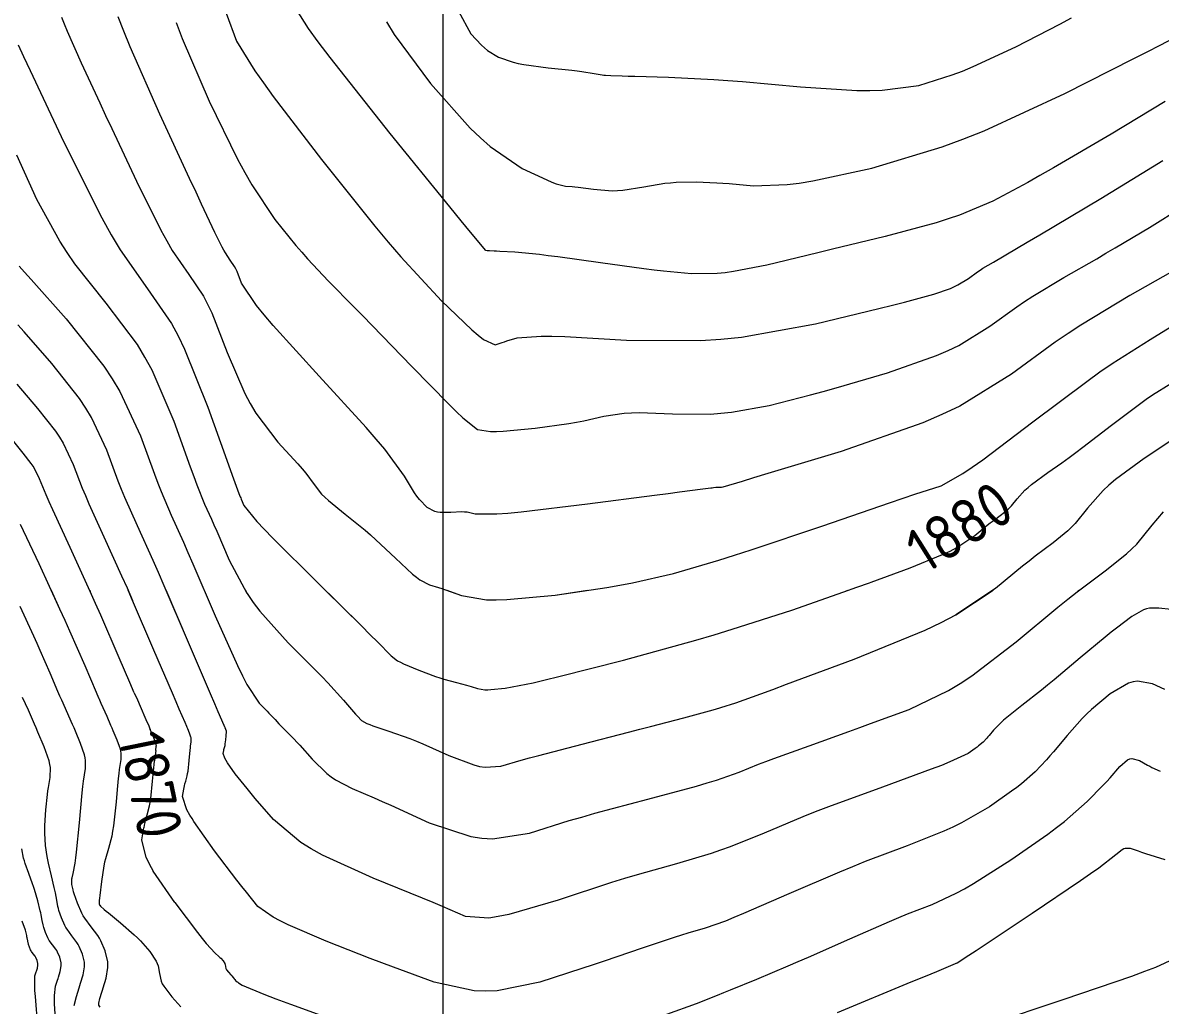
# Model space of a CAD drawing. Header units: millimetres. Extents: x 837475 to 838477, y 1189012 to 1191015.
# Drawn here: x 838041 to 838137.1, y 1189236.5 to 1189319.5 of the extents above; entities that cross this region are included whole.
import ezdxf

# ---------------------------------------------------------------- set-up
doc = ezdxf.new("R2010")
doc.units = ezdxf.units.MM
doc.header["$LTSCALE"] = 0.3
doc.layers.add('COORD', color=253, linetype='Continuous', lineweight=20)
doc.layers.add('COTAS 10', color=7, linetype='Continuous', lineweight=9, true_color=0x6e3e2d)
doc.layers.add('COTAS INT', color=7, linetype='Continuous', lineweight=5, true_color=0x9fa19f)
doc.styles.get("Standard").update_dxf_attribs({"font": 'isocp2.shx', "bigfont": '@extfont2.shx'})

msp = doc.modelspace()

# ---------------------------------------------------------------- linework, layer by layer
at = {"layer": 'COORD'}
msp.add_line((838076.514, 1189013.872), (838076.514, 1191013.872), dxfattribs=at)
at = {"layer": 'COTAS 10'}
for points in [[(838137.545, 1189312.9), (838132.979, 1189310.137), (838128.1, 1189307.275), (838126.968, 1189306.628), (838125.931, 1189306.044), (838122.979, 1189304.459), (838120.163, 1189303.288), (838119.213, 1189302.965), (838118.189, 1189302.642), (838113.875, 1189301.48), (838109.423, 1189300.406), (838108.312, 1189300.139), (838107.255, 1189299.885), (838103.875, 1189299.076), (838101.054, 1189298.52), (838100.349, 1189298.426), (838099.676, 1189298.357), (838097.52, 1189298.322), (838095.158, 1189298.546), (838094.356, 1189298.641), (838093.489, 1189298.749), (838089.822, 1189299.256), (838086.227, 1189299.757), (838085.405, 1189299.862), (838084.659, 1189299.951), (838082.591, 1189300.149), (838081.3, 1189300.227), (838081.044, 1189300.241), (838080.831, 1189300.251), (838080.427, 1189300.261), (838080.311, 1189300.261), (838080.279, 1189300.265), (838080.248, 1189300.272), (838080.138, 1189300.312), (838078.832, 1189301.858), (838078.046, 1189302.815), (838077.077, 1189304), (838072.048, 1189310.189), (838066.962, 1189316.605), (838065.958, 1189317.933), (838065.129, 1189319.067), (838063.592, 1189321.544)], [(838040.608, 1189317.68), (838041.065, 1189316.701), (838041.622, 1189315.512), (838044.469, 1189309.467), (838047.682, 1189303.055), (838048.47, 1189301.634), (838049.215, 1189300.367), (838051.539, 1189297.07), (838053.56, 1189294.141), (838054.114, 1189293.105), (838054.665, 1189291.972), (838056.636, 1189287.07), (838058.225, 1189282.58), (838058.536, 1189281.707), (838058.791, 1189280.995), (838059.244, 1189279.759), (838059.364, 1189279.492), (838059.409, 1189279.39), (838059.458, 1189279.276), (838059.678, 1189278.765), (838060.78, 1189277.409), (838061.386, 1189276.763), (838062.122, 1189276), (838065.865, 1189272.265), (838069.619, 1189268.574)], [(838112.713, 1189272.282), (838115.995, 1189273.477), (838118.743, 1189274.604), (838119.367, 1189274.904), (838119.931, 1189275.197), (838121.473, 1189276.212), (838122.516, 1189277.08), (838122.767, 1189277.282), (838123, 1189277.466), (838123.703, 1189277.989), (838124.267, 1189278.446), (838124.413, 1189278.588), (838124.554, 1189278.737), (838125.027, 1189279.331), (838125.697, 1189280.056), (838125.962, 1189280.288), (838126.262, 1189280.534), (838127.632, 1189281.532), (838128.813, 1189282.369), (838129.43, 1189282.807), (838129.999, 1189283.226), (838130.6, 1189283.675), (838133.027, 1189285.534), (838135.393, 1189287.324), (838135.954, 1189287.728), (838136.475, 1189288.092), (838138.019, 1189289.077)], [(838050.042, 1189263.811), (838049.152, 1189265.89), (838047.591, 1189269.478), (838047.142, 1189270.486), (838046.687, 1189271.499), (838044.984, 1189275.21), (838043.523, 1189278.383), (838043.22, 1189279.057), (838042.961, 1189279.642), (838042.393, 1189281.017), (838042.011, 1189281.833), (838041.869, 1189282.066), (838041.712, 1189282.302), (838041.017, 1189283.179), (838039.889, 1189284.582)], [(838110.385, 1189271.453), (838111.493, 1189271.845), (838112.554, 1189272.224), (838112.713, 1189272.282)], [(838046.646, 1189271.589), (838046.687, 1189271.499)], [(838066.553, 1189271.589), (838069.619, 1189268.574), (838070.363, 1189267.838), (838070.977, 1189267.226), (838072.127, 1189266.049), (838072.676, 1189265.638), (838072.913, 1189265.509), (838073.185, 1189265.373), (838074.473, 1189264.827), (838075.887, 1189264.31), (838076.239, 1189264.192), (838076.573, 1189264.085), (838077.638, 1189263.792), (838078.492, 1189263.582), (838078.694, 1189263.527), (838078.88, 1189263.473), (838079.427, 1189263.294), (838080.059, 1189263.192), (838080.299, 1189263.189), (838080.567, 1189263.195), (838081.768, 1189263.307), (838084.144, 1189263.783), (838085.153, 1189264.019), (838086.313, 1189264.301), (838091.768, 1189265.697), (838097.872, 1189267.374), (838099.441, 1189267.834), (838100.957, 1189268.291), (838105.995, 1189269.924), (838110.385, 1189271.453), (838110.768, 1189271.589)], [(838050.417, 1189262.932), (838050.042, 1189263.811)], [(838050.417, 1189262.932), (838050.68, 1189262.321), (838050.904, 1189261.802), (838051.393, 1189260.679), (838051.635, 1189260.134), (838051.703, 1189259.978), (838051.771, 1189259.821)], [(838052.019, 1189259.234), (838051.771, 1189259.821)], [(838052.019, 1189259.234), (838052.207, 1189258.686), (838052.236, 1189258.552), (838052.256, 1189258.427)], [(838052.248, 1189258.04), (838052.162, 1189257.44), (838052.133, 1189257.179)], [(838052.248, 1189258.04), (838052.256, 1189258.427)], [(838051.311, 1189251.975), (838051.507, 1189252.617), (838051.705, 1189253.373), (838051.756, 1189253.663), (838051.805, 1189253.987), (838051.967, 1189255.452), (838052.101, 1189256.878), (838052.133, 1189257.179)], [(838095.418, 1189235.77), (838097.935, 1189236.674), (838099.701, 1189237.374), (838100.243, 1189237.593), (838100.808, 1189237.822), (838103.038, 1189238.739), (838105.689, 1189239.862), (838106.52, 1189240.221), (838107.393, 1189240.601), (838110.892, 1189242.145), (838114.255, 1189243.613), (838115.042, 1189243.944), (838115.765, 1189244.243), (838117.855, 1189245.051), (838119.897, 1189245.99), (838120.59, 1189246.371), (838121.339, 1189246.804), (838124.505, 1189248.808), (838127.641, 1189250.991), (838128.371, 1189251.538), (838129.041, 1189252.06), (838130.958, 1189253.737), (838132.311, 1189255.113), (838132.625, 1189255.445), (838132.912, 1189255.755), (838133.73, 1189256.698), (838134.377, 1189257.265), (838134.557, 1189257.338), (838134.736, 1189257.375), (838135.387, 1189257.207), (838136.052, 1189256.823), (838136.241, 1189256.724), (838136.432, 1189256.628), (838137.139, 1189256.309)], [(838051.407, 1189249.021), (838051.064, 1189250.517), (838051.215, 1189251.519)], [(838051.311, 1189251.975), (838051.262, 1189251.756), (838051.215, 1189251.519)], [(838051.407, 1189249.021), (838051.671, 1189248.472), (838052.008, 1189247.866)], [(838053.836, 1189245.194), (838052.008, 1189247.866)], [(838053.836, 1189245.194), (838055.762, 1189242.683), (838056.161, 1189242.178), (838056.502, 1189241.756), (838057.246, 1189240.921), (838057.572, 1189240.641), (838057.648, 1189240.568), (838057.719, 1189240.499), (838057.924, 1189240.267), (838058.056, 1189240.065), (838058.081, 1189240.013), (838058.1, 1189239.964), (838058.128, 1189239.803), (838058.164, 1189239.637), (838058.189, 1189239.584), (838058.221, 1189239.529), (838058.391, 1189239.308), (838058.58, 1189239.094), (838058.624, 1189239.044), (838058.665, 1189238.998), (838058.779, 1189238.865), (838058.865, 1189238.763), (838058.887, 1189238.737), (838058.908, 1189238.712), (838058.978, 1189238.627), (838059.103, 1189238.515), (838059.158, 1189238.473), (838059.223, 1189238.426), (838059.531, 1189238.216), (838061.36, 1189237.467), (838062.383, 1189237.081), (838063.63, 1189236.618), (838070, 1189234.297)], [(838042.27, 1189234.728), (838042.057, 1189237.254), (838042.024, 1189237.76), (838042.002, 1189238.181), (838042.017, 1189239.004), (838042.102, 1189239.273), (838042.125, 1189239.345), (838042.147, 1189239.417), (838042.224, 1189239.671), (838042.267, 1189239.919), (838042.268, 1189239.988), (838042.264, 1189240.057), (838042.207, 1189240.308), (838042.103, 1189240.547), (838042.069, 1189240.609), (838042.032, 1189240.67), (838041.88, 1189240.873), (838041.728, 1189241.075), (838041.691, 1189241.134), (838041.657, 1189241.195), (838041.553, 1189241.428), (838041.477, 1189241.659), (838041.461, 1189241.719), (838041.446, 1189241.777), (838041.41, 1189241.973), (838041.364, 1189242.222), (838041.344, 1189242.314), (838041.321, 1189242.415), (838041.209, 1189242.864), (838040.953, 1189243.643)]]:
    msp.add_lwpolyline(points, dxfattribs=at)
at = {"layer": 'COTAS INT'}
for points in [[(838058.195, 1189320.357), (838059.068, 1189317.98), (838060.611, 1189315.484), (838061.325, 1189314.47), (838062.164, 1189313.315), (838066.233, 1189307.98), (838070.759, 1189302.348), (838071.887, 1189301.007), (838072.96, 1189299.761), (838076.384, 1189296.049), (838078.946, 1189293.596), (838079.477, 1189293.143), (838079.93, 1189292.789), (838080.92, 1189292.33), (838081.501, 1189292.532), (838081.697, 1189292.595), (838081.907, 1189292.661), (838082.789, 1189292.924), (838084.8, 1189293.068), (838085.722, 1189293.058), (838086.802, 1189293.028), (838092.02, 1189292.738), (838098.273, 1189292.686), (838100.006, 1189292.805), (838101.739, 1189292.981), (838108.004, 1189294.099), (838113.351, 1189295.394), (838114.506, 1189295.682), (838115.519, 1189295.939), (838118.004, 1189296.612), (838119.403, 1189297.104), (838119.733, 1189297.246), (838120.037, 1189297.391), (838120.926, 1189297.938), (838121.691, 1189298.496), (838121.917, 1189298.647), (838122.148, 1189298.797), (838123.034, 1189299.33), (838124.988, 1189300.472), (838125.893, 1189301.007), (838126.955, 1189301.637), (838132.107, 1189304.699), (838137.347, 1189307.901)], [(838077.83, 1189320.512), (838078.874, 1189318.611), (838079.769, 1189317.645), (838080.022, 1189317.421), (838080.277, 1189317.216), (838081.215, 1189316.631), (838082.433, 1189316.214), (838082.865, 1189316.115), (838083.339, 1189316.024), (838085.389, 1189315.751), (838087.397, 1189315.539), (838087.844, 1189315.486), (838088.243, 1189315.435), (838089.289, 1189315.268), (838089.952, 1189315.145), (838090.11, 1189315.122), (838090.257, 1189315.104), (838090.694, 1189315.076), (838091.665, 1189315.056), (838092.149, 1189315.042), (838092.725, 1189315.025), (838095.58, 1189314.936), (838099.396, 1189314.744), (838100.578, 1189314.662), (838101.815, 1189314.569), (838106.733, 1189314.129), (838111.475, 1189313.833), (838112.6, 1189313.829), (838113.643, 1189313.86), (838116.733, 1189314.256), (838119.546, 1189315.133), (838120.414, 1189315.467), (838121.322, 1189315.841), (838124.925, 1189317.523), (838128.65, 1189319.435), (838129.636, 1189319.954)], [(838044.264, 1189320.019), (838044.487, 1189319.449), (838044.742, 1189318.826), (838045.927, 1189316.147), (838047.492, 1189312.778), (838047.986, 1189311.721), (838048.507, 1189310.61), (838050.607, 1189306.147), (838052.669, 1189302.012), (838053.165, 1189301.107), (838053.629, 1189300.306), (838055.035, 1189298.281), (838056.26, 1189296.451), (838056.61, 1189295.774), (838056.964, 1189295.023), (838058.281, 1189291.692), (838059.756, 1189288.208), (838060.21, 1189287.36), (838060.684, 1189286.563), (838062.559, 1189284.107), (838064.247, 1189282.263), (838064.602, 1189281.852), (838064.909, 1189281.485), (838065.613, 1189280.518), (838066.253, 1189279.717), (838066.519, 1189279.455), (838066.825, 1189279.174), (838068.25, 1189278.013), (838069.922, 1189276.668), (838070.382, 1189276.271), (838070.842, 1189275.863), (838072.494, 1189274.303), (838073.935, 1189272.966), (838074.262, 1189272.699), (838074.557, 1189272.477), (838075.361, 1189272.046), (838076.141, 1189271.822), (838076.42, 1189271.73), (838076.727, 1189271.624), (838078.064, 1189271.136)], [(838137.99, 1189298.447), (838134.552, 1189296.487), (838130.431, 1189294.001), (838129.338, 1189293.288), (838128.264, 1189292.563), (838124.56, 1189289.854), (838120.182, 1189287.161), (838118.684, 1189286.447), (838117.063, 1189285.746), (838110.176, 1189283.328), (838103.962, 1189281.447), (838102.764, 1189281.086), (838101.793, 1189280.793), (838100.176, 1189280.31), (838100.038, 1189280.286), (838100, 1189280.282), (838099.962, 1189280.279), (838099.824, 1189280.28), (838099.702, 1189280.285), (838099.674, 1189280.284), (838099.648, 1189280.283), (838099.574, 1189280.271), (838099.372, 1189280.238), (838099.264, 1189280.224), (838099.135, 1189280.206), (838098.482, 1189280.125), (838096.503, 1189279.872), (838095.536, 1189279.747), (838094.388, 1189279.599), (838088.732, 1189278.864), (838083.115, 1189278.194), (838081.991, 1189278.085), (838081.055, 1189278.01), (838079.233, 1189278.019), (838078.553, 1189278.18), (838078.337, 1189278.202), (838078.109, 1189278.213), (838077.184, 1189278.169), (838076.263, 1189278.168), (838076.037, 1189278.205), (838075.824, 1189278.26), (838075.159, 1189278.594), (838074.513, 1189279.267), (838074.311, 1189279.534), (838074.098, 1189279.837), (838073.25, 1189281.223), (838071.588, 1189283.505), (838070.864, 1189284.372), (838070.025, 1189285.342), (838066.041, 1189289.694), (838062.158, 1189293.951), (838061.383, 1189294.86), (838060.738, 1189295.653), (838059.492, 1189297.543), (838059.102, 1189298.528), (838058.997, 1189298.75), (838058.894, 1189298.95), (838058.532, 1189299.492), (838058.116, 1189300.091), (838057.978, 1189300.327), (838057.832, 1189300.595), (838057.222, 1189301.818), (838056.102, 1189304.218), (838055.634, 1189305.227), (838055.097, 1189306.386), (838052.587, 1189311.818), (838050.07, 1189317.508), (838049.529, 1189318.83), (838049.055, 1189320.041)], [(838053.943, 1189319.57), (838054.469, 1189318.203), (838056.737, 1189312.929), (838059.143, 1189308.027), (838059.756, 1189306.894), (838060.347, 1189305.858), (838062.288, 1189302.929), (838064.076, 1189300.735), (838064.569, 1189300.162), (838065.062, 1189299.605), (838066.837, 1189297.72), (838068.992, 1189295.525), (838069.725, 1189294.773), (838070.517, 1189293.957), (838073.868, 1189290.49), (838076.992, 1189287.315), (838077.64, 1189286.683), (838078.195, 1189286.159), (838079.415, 1189285.163), (838080.532, 1189285.003), (838081.022, 1189285.006), (838081.589, 1189285.03), (838084.29, 1189285.288), (838087.137, 1189285.681), (838087.797, 1189285.79), (838088.4, 1189285.898), (838090.117, 1189286.29), (838091.83, 1189286.561), (838092.432, 1189286.594), (838093.089, 1189286.609), (838095.922, 1189286.509), (838099.118, 1189286.483), (838100.003, 1189286.543), (838100.889, 1189286.633), (838104.09, 1189287.205), (838107.572, 1189288.093), (838108.635, 1189288.384), (838109.741, 1189288.693), (838114.09, 1189289.97), (838118.233, 1189291.425), (838119.208, 1189291.846), (838120.109, 1189292.276), (838122.743, 1189293.896), (838125.007, 1189295.546), (838125.674, 1189295.994), (838126.36, 1189296.439), (838128.983, 1189298.016), (838131.762, 1189299.609), (838132.545, 1189300.064), (838133.335, 1189300.525), (838136.24, 1189302.239), (838139.002, 1189304.004)], [(838071.721, 1189319.63), (838072.396, 1189318.558), (838075.461, 1189314.4), (838078.812, 1189310.634), (838079.667, 1189309.81), (838080.491, 1189309.081), (838083.208, 1189307.24), (838085.295, 1189306.265), (838085.723, 1189306.083), (838086.086, 1189305.938), (838086.855, 1189305.728), (838087.427, 1189305.711), (838087.667, 1189305.688), (838087.941, 1189305.656), (838089.224, 1189305.471), (838090.796, 1189305.357), (838091.252, 1189305.37), (838091.717, 1189305.401), (838093.473, 1189305.672), (838095.256, 1189305.979), (838095.738, 1189306.033), (838096.215, 1189306.073), (838097.896, 1189306.108), (838099.643, 1189306.023), (838100.161, 1189305.989), (838100.695, 1189305.95), (838102.749, 1189305.769), (838105.592, 1189305.867), (838106.624, 1189306.004), (838107.761, 1189306.188), (838112.749, 1189307.251), (838118.705, 1189309.053), (838120.452, 1189309.704), (838122.241, 1189310.421), (838129.058, 1189313.559), (838134.907, 1189316.515), (838136.087, 1189317.117), (838137.075, 1189317.625), (838139.058, 1189318.676)], [(838059.956, 1189271.324), (838058.464, 1189274.103), (838057.415, 1189276.544), (838057.178, 1189277.087), (838056.965, 1189277.573), (838056.392, 1189278.849), (838055.737, 1189280.472), (838055.473, 1189281.177), (838055.172, 1189281.993), (838053.787, 1189285.86), (838051.921, 1189290.185), (838051.317, 1189291.289), (838050.675, 1189292.353), (838048.042, 1189295.86), (838045.392, 1189299.176), (838044.739, 1189300.121), (838044.121, 1189301.077), (838042.183, 1189304.625), (838040.485, 1189308.362)], [(838040.695, 1189298.99), (838041.15, 1189298.476), (838041.714, 1189297.84), (838044.649, 1189294.533), (838047.829, 1189290.523), (838048.546, 1189289.444), (838049.192, 1189288.38), (838050.939, 1189284.649), (838052.12, 1189281.405), (838052.41, 1189280.647), (838052.684, 1189279.95), (838053.54, 1189277.94), (838054.567, 1189275.655), (838054.948, 1189274.785), (838055.371, 1189273.812), (838057.25, 1189269.44)], [(838055.008, 1189267.187), (838052.947, 1189271.971), (838052.46, 1189273.084), (838052.01, 1189274.105), (838050.688, 1189277.03), (838049.63, 1189279.428), (838049.347, 1189280.117), (838049.067, 1189280.817), (838048.09, 1189283.438), (838046.799, 1189286.197), (838046.32, 1189286.985), (838045.79, 1189287.783), (838043.438, 1189290.748), (838041.106, 1189293.421), (838040.587, 1189294.034)], [(838085.979, 1189271.18), (838090.361, 1189271.832), (838091.468, 1189272.027), (838092.53, 1189272.229), (838095.979, 1189273.013), (838099.831, 1189274.132), (838101.146, 1189274.546), (838102.568, 1189275.004), (838108.604, 1189277.034), (838114.236, 1189278.967), (838115.405, 1189279.364), (838116.405, 1189279.702), (838118.604, 1189280.423), (838120.461, 1189281.451), (838121.245, 1189281.982), (838122.146, 1189282.619), (838126.376, 1189285.812), (838130.934, 1189289.246), (838132.042, 1189290.037), (838133.083, 1189290.758), (838136.286, 1189292.782), (838138.702, 1189294.263)], [(838040.497, 1189289.002), (838042.228, 1189286.964), (838043.751, 1189285.042), (838044.095, 1189284.525), (838044.405, 1189284.015), (838045.242, 1189282.228), (838046.014, 1189280.23), (838046.283, 1189279.587), (838046.577, 1189278.905), (838047.836, 1189276.12), (838049.348, 1189272.802), (838049.801, 1189271.785), (838050.269, 1189270.724)], [(838138.03, 1189284.232), (838135.77, 1189282.737), (838133.341, 1189280.94), (838132.794, 1189280.477), (838132.302, 1189280.03), (838130.977, 1189278.539), (838129.944, 1189277.243), (838129.635, 1189276.918), (838129.317, 1189276.608), (838128.085, 1189275.61), (838126.55, 1189274.466), (838126.041, 1189274.064), (838125.494, 1189273.625), (838123.216, 1189271.73), (838119.85, 1189269.514)], [(838130.101, 1189271.467), (838132.467, 1189273.231), (838134.295, 1189274.667), (838134.741, 1189275.081), (838135.161, 1189275.501), (838136.462, 1189277.08), (838137.417, 1189278.23)], [(838040.784, 1189277.189), (838042.337, 1189273.862), (838044.101, 1189270.034)], [(838043.385, 1189271.589), (838044.101, 1189270.034), (838044.534, 1189269.077), (838044.944, 1189268.164), (838046.224, 1189265.241), (838047.193, 1189262.98), (838047.402, 1189262.498), (838047.406, 1189262.486), (838047.596, 1189262.048), (838048.083, 1189260.94), (838048.418, 1189260.185), (838048.512, 1189259.97), (838048.606, 1189259.751), (838048.95, 1189258.939), (838049.209, 1189258.18), (838049.25, 1189257.996), (838049.278, 1189257.822), (838049.267, 1189257.287), (838049.148, 1189256.455), (838049.107, 1189256.095), (838049.063, 1189255.678), (838048.978, 1189254.765), (838048.877, 1189253.702), (838048.653, 1189251.675), (838048.586, 1189251.225), (838048.515, 1189250.824), (838048.24, 1189249.778), (838047.971, 1189248.906), (838047.904, 1189248.614), (838047.841, 1189248.3), (838047.642, 1189246.986), (838047.503, 1189245.805), (838047.478, 1189245.576), (838047.458, 1189245.389), (838047.437, 1189245.066), (838047.466, 1189245.012), (838047.477, 1189244.994), (838047.491, 1189244.975), (838047.554, 1189244.898), (838047.861, 1189244.629), (838048.028, 1189244.489), (838048.232, 1189244.321), (838049.264, 1189243.477), (838050.411, 1189242.481), (838050.687, 1189242.217), (838050.945, 1189241.958), (838051.726, 1189241.065), (838052.254, 1189240.257), (838052.352, 1189240.052), (838052.43, 1189239.856), (838052.539, 1189239.213), (838052.684, 1189238.552), (838052.785, 1189238.344), (838052.912, 1189238.125), (838053.589, 1189237.241), (838054.343, 1189236.39)], [(838137.524, 1189263.2), (838136.475, 1189263.698), (838135.22, 1189263.922), (838134.839, 1189263.856), (838134.443, 1189263.735), (838132.892, 1189262.835), (838131.333, 1189261.529), (838130.932, 1189261.151), (838130.544, 1189260.766), (838129.256, 1189259.318), (838128.111, 1189257.939), (838127.814, 1189257.598), (838127.526, 1189257.274), (838126.557, 1189256.253), (838125.41, 1189255.249), (838125.009, 1189254.936), (838124.573, 1189254.609), (838122.696, 1189253.303), (838120.347, 1189251.943), (838119.612, 1189251.581), (838118.841, 1189251.227), (838115.752, 1189250.003), (838112.194, 1189248.661), (838111.128, 1189248.233), (838110.026, 1189247.779), (838105.752, 1189245.935), (838101.923, 1189244.269), (838101.102, 1189243.928), (838100.385, 1189243.639), (838098.658, 1189243.029), (838097.204, 1189242.606), (838096.659, 1189242.435), (838096.052, 1189242.24), (838093.347, 1189241.342), (838090.128, 1189240.262), (838089.198, 1189239.953), (838088.251, 1189239.639), (838084.689, 1189238.469), (838081.085, 1189237.739), (838080.112, 1189237.703), (838079.149, 1189237.739), (838075.758, 1189238.469), (838072.336, 1189239.731), (838071.354, 1189240.103), (838070.356, 1189240.485), (838066.627, 1189241.944), (838063.416, 1189243.321), (838062.744, 1189243.651), (838062.167, 1189243.958), (838060.87, 1189244.88), (838059.892, 1189246.073), (838059.517, 1189246.551), (838059.096, 1189247.092), (838057.197, 1189249.579), (838055.448, 1189252.048), (838055.298, 1189252.293), (838055.122, 1189252.579), (838054.864, 1189253.043), (838054.501, 1189254.164), (838054.594, 1189254.781), (838054.623, 1189254.927), (838054.653, 1189255.061), (838054.702, 1189255.221), (838054.773, 1189255.457), (838054.896, 1189255.922), (838054.927, 1189256.1), (838054.957, 1189256.3), (838055.057, 1189257.201), (838055.139, 1189258.079), (838055.159, 1189258.264), (838055.177, 1189258.424), (838055.23, 1189258.794), (838055.235, 1189259.032), (838055.222, 1189259.109), (838055.204, 1189259.191), (838055.089, 1189259.529), (838054.936, 1189259.89), (838054.894, 1189259.987), (838054.853, 1189260.082), (838054.704, 1189260.418), (838054.211, 1189261.555), (838053.953, 1189262.157), (838053.642, 1189262.883), (838052.08, 1189266.538), (838050.269, 1189270.724), (838049.888, 1189271.589)], [(838138.055, 1189269.97), (838137.027, 1189270.087), (838136.227, 1189270.089), (838135.984, 1189270.027), (838135.732, 1189269.937), (838134.743, 1189269.385), (838133.433, 1189268.402), (838132.978, 1189268.041), (838132.483, 1189267.64), (838130.364, 1189265.874), (838128.161, 1189264.028), (838127.613, 1189263.578), (838127.093, 1189263.155), (838125.437, 1189261.849), (838124.17, 1189260.842), (838123.894, 1189260.608), (838123.651, 1189260.393), (838123.044, 1189259.776), (838122.668, 1189259.322), (838122.57, 1189259.21), (838122.475, 1189259.104), (838122.156, 1189258.768), (838121.779, 1189258.438), (838121.647, 1189258.335), (838121.504, 1189258.227), (838120.887, 1189257.797), (838119.354, 1189257.081), (838118.634, 1189256.792), (838117.785, 1189256.464), (838113.649, 1189254.955), (838109.089, 1189253.287), (838107.973, 1189252.859), (838106.921, 1189252.446), (838103.649, 1189251.078), (838100.774, 1189249.906), (838099.972, 1189249.618), (838099.167, 1189249.344), (838096.239, 1189248.487), (838092.914, 1189247.555), (838091.859, 1189247.235), (838090.746, 1189246.888), (838086.239, 1189245.411), (838082.068, 1189244.194), (838081.166, 1189244.012), (838080.373, 1189243.896), (838078.424, 1189244.034), (838076.473, 1189244.877), (838075.68, 1189245.205), (838074.777, 1189245.574), (838070.601, 1189247.252), (838066.334, 1189249.197), (838065.373, 1189249.736), (838064.507, 1189250.274), (838062.178, 1189252.219), (838060.645, 1189253.996), (838060.282, 1189254.429), (838059.945, 1189254.836), (838058.949, 1189256.092), (838058.293, 1189257.018), (838058.171, 1189257.217), (838058.074, 1189257.391), (838057.938, 1189257.812), (838057.973, 1189258.043), (838057.983, 1189258.097), (838057.995, 1189258.148), (838058.04, 1189258.296), (838058.086, 1189258.471), (838058.098, 1189258.538), (838058.109, 1189258.612), (838058.146, 1189258.95), (838058.177, 1189259.28), (838058.185, 1189259.349), (838058.191, 1189259.409), (838058.211, 1189259.548), (838058.213, 1189259.637), (838058.208, 1189259.666), (838058.202, 1189259.697), (838058.158, 1189259.823), (838058.101, 1189259.959), (838058.085, 1189259.995), (838058.07, 1189260.031), (838058.014, 1189260.157), (838057.519, 1189261.309), (838057.227, 1189261.993), (838056.867, 1189262.834), (838055.008, 1189267.187), (838053.112, 1189271.589)], [(838056.327, 1189271.589), (838057.25, 1189269.44), (838059.132, 1189265.238), (838059.557, 1189264.372), (838059.94, 1189263.635), (838060.977, 1189262.044), (838061.649, 1189261.375), (838061.801, 1189261.219), (838061.939, 1189261.075), (838062.317, 1189260.658), (838062.642, 1189260.298), (838062.746, 1189260.189), (838062.857, 1189260.076), (838063.308, 1189259.637), (838063.937, 1189258.998), (838064.159, 1189258.76), (838064.402, 1189258.494), (838065.454, 1189257.314), (838066.693, 1189256.112), (838067.054, 1189255.833), (838067.423, 1189255.577), (838068.819, 1189254.849), (838070.698, 1189254.053), (838071.371, 1189253.755), (838072.11, 1189253.423), (838075.333, 1189251.944), (838078.858, 1189250.775), (838079.789, 1189250.639), (838080.699, 1189250.585), (838083.821, 1189251.066), (838087.175, 1189252.123), (838088.232, 1189252.432), (838089.344, 1189252.747), (838093.821, 1189253.945), (838097.95, 1189255.05), (838098.842, 1189255.307), (838099.625, 1189255.543), (838101.546, 1189256.22), (838103.187, 1189256.891), (838103.795, 1189257.123), (838104.468, 1189257.375), (838107.449, 1189258.454), (838110.822, 1189259.661), (838111.742, 1189259.994), (838112.655, 1189260.326), (838115.904, 1189261.52), (838119.244, 1189263.123), (838120.216, 1189263.712), (838121.207, 1189264.365), (838124.958, 1189267.248), (838128.472, 1189270.17), (838129.315, 1189270.847), (838130.101, 1189271.467), (838130.264, 1189271.589)], [(838059.814, 1189271.589), (838059.956, 1189271.324), (838060.471, 1189270.568), (838061.031, 1189269.817), (838063.421, 1189267.155), (838065.77, 1189264.814), (838066.304, 1189264.266), (838066.787, 1189263.762), (838068.111, 1189262.304), (838068.946, 1189261.326), (838069.121, 1189261.124), (838069.272, 1189260.953), (838069.615, 1189260.583), (838070.084, 1189260.34), (838070.315, 1189260.248), (838070.589, 1189260.146), (838071.943, 1189259.69), (838073.718, 1189259.055), (838074.258, 1189258.841), (838074.818, 1189258.609), (838077.017, 1189257.633), (838079.111, 1189256.832), (838079.605, 1189256.711), (838080.062, 1189256.634), (838081.403, 1189256.72), (838083.123, 1189257.234), (838083.82, 1189257.427), (838084.612, 1189257.641), (838088.267, 1189258.597), (838092.187, 1189259.607), (838093.147, 1189259.855), (838094.051, 1189260.09), (838096.864, 1189260.823), (838099.032, 1189261.408), (838099.53, 1189261.548), (838099.984, 1189261.68), (838101.256, 1189262.079), (838103.388, 1189262.849), (838104.384, 1189263.215), (838105.556, 1189263.647), (838111.256, 1189265.757), (838117.256, 1189268.219), (838118.618, 1189268.872), (838119.85, 1189269.514), (838123.001, 1189271.589)], [(838076.824, 1189271.589), (838078.064, 1189271.136), (838080.2, 1189270.793), (838081.011, 1189270.78), (838081.916, 1189270.803), (838085.979, 1189271.18), (838088.725, 1189271.589)], [(838047.539, 1189236.374), (838047.422, 1189236.543), (838047.413, 1189236.615), (838047.413, 1189236.697), (838047.495, 1189237.084), (838047.665, 1189237.627), (838047.721, 1189237.808), (838047.781, 1189238.002), (838048.027, 1189238.811), (838048.182, 1189239.708), (838048.185, 1189239.958), (838048.169, 1189240.207), (838047.964, 1189241.111), (838047.588, 1189241.975), (838047.465, 1189242.199), (838047.332, 1189242.417), (838046.783, 1189243.151), (838046.234, 1189243.879), (838046.102, 1189244.093), (838045.979, 1189244.313), (838045.604, 1189245.153), (838045.338, 1189245.928), (838045.284, 1189246.108), (838045.237, 1189246.271), (838045.137, 1189246.735), (838045.128, 1189247.098), (838045.139, 1189247.199), (838045.155, 1189247.3), (838045.263, 1189247.664), (838045.432, 1189248.543), (838045.487, 1189248.969), (838045.546, 1189249.473), (838045.788, 1189251.953), (838046.025, 1189254.477), (838046.081, 1189255.01), (838046.133, 1189255.47), (838046.286, 1189256.533), (838046.299, 1189257.217), (838046.264, 1189257.439), (838046.212, 1189257.675), (838045.88, 1189258.645), (838045.441, 1189259.682), (838045.321, 1189259.962), (838045.201, 1189260.237), (838044.288, 1189262.294), (838044.132, 1189262.65), (838043.968, 1189263.029), (838043.296, 1189264.593), (838042.462, 1189266.497), (838042.195, 1189267.092), (838041.912, 1189267.715), (838040.763, 1189270.21)], [(838045.347, 1189236.499), (838045.524, 1189237.271), (838045.757, 1189238.008), (838045.819, 1189238.207), (838045.881, 1189238.404), (838046.093, 1189239.098), (838046.211, 1189239.779), (838046.212, 1189239.968), (838046.2, 1189240.157), (838046.045, 1189240.843), (838045.76, 1189241.499), (838045.666, 1189241.669), (838045.566, 1189241.835), (838045.149, 1189242.392), (838044.732, 1189242.944), (838044.632, 1189243.107), (838044.538, 1189243.273), (838044.254, 1189243.911), (838044.046, 1189244.545), (838044.001, 1189244.709), (838043.961, 1189244.869), (838043.861, 1189245.405), (838043.753, 1189246.027), (838043.708, 1189246.241), (838043.656, 1189246.472), (838043.412, 1189247.458), (838043.162, 1189248.524), (838043.105, 1189248.806), (838043.054, 1189249.083), (838042.917, 1189250.038), (838042.86, 1189251.057), (838042.86, 1189251.374), (838042.867, 1189251.707), (838042.949, 1189253.035), (838043.08, 1189254.325), (838043.118, 1189254.633), (838043.157, 1189254.92), (838043.304, 1189255.779), (838043.321, 1189256.612), (838043.278, 1189256.882), (838043.214, 1189257.169), (838042.811, 1189258.35), (838042.276, 1189259.613), (838042.13, 1189259.953), (838041.984, 1189260.288), (838041.463, 1189261.463), (838040.98, 1189262.54)], [(838043.795, 1189234.97), (838043.68, 1189236.653), (838043.672, 1189237.019), (838043.675, 1189237.34), (838043.77, 1189238.138), (838043.93, 1189238.64), (838043.972, 1189238.776), (838044.014, 1189238.911), (838044.159, 1189239.384), (838044.239, 1189239.849), (838044.24, 1189239.978), (838044.232, 1189240.107), (838044.126, 1189240.576), (838043.931, 1189241.023), (838043.867, 1189241.139), (838043.799, 1189241.252), (838043.514, 1189241.632), (838043.23, 1189242.009), (838043.161, 1189242.12), (838043.097, 1189242.234), (838042.903, 1189242.669), (838042.762, 1189243.102), (838042.731, 1189243.214), (838042.704, 1189243.323), (838042.636, 1189243.689), (838042.551, 1189244.154), (838042.513, 1189244.326), (838042.47, 1189244.515), (838042.26, 1189245.354), (838041.992, 1189246.293), (838041.911, 1189246.546), (838041.827, 1189246.795), (838041.499, 1189247.67), (838041.196, 1189248.507), (838041.128, 1189248.732), (838041.066, 1189248.955), (838040.899, 1189249.735)], [(838109.863, 1189235.907), (838116.09, 1189238.491), (838117.285, 1189238.987), (838118.25, 1189239.388), (838119.821, 1189240.042), (838119.887, 1189240.071), (838119.903, 1189240.077), (838119.917, 1189240.083), (838119.958, 1189240.099), (838120.953, 1189240.752), (838121.568, 1189241.16), (838122.331, 1189241.666), (838126.315, 1189244.313), (838130.406, 1189247.071), (838131.237, 1189247.648), (838131.938, 1189248.143), (838133.377, 1189249.254), (838133.919, 1189249.693), (838134.053, 1189249.763), (838134.181, 1189249.812), (838134.587, 1189249.806), (838135.257, 1189249.566), (838135.552, 1189249.468), (838135.894, 1189249.356), (838137.524, 1189248.836)], [(838138.307, 1189240.442), (838136.724, 1189239.707), (838135.815, 1189239.366), (838134.703, 1189238.965), (838128.991, 1189237.021), (838122.601, 1189234.874), (838121.061, 1189234.345), (838119.622, 1189233.845), (838115.254, 1189232.276), (838111.46, 1189230.828), (838110.381, 1189230.405), (838109.291, 1189229.972), (838105.254, 1189228.328), (838100.735, 1189226.483), (838099.341, 1189225.924), (838097.885, 1189225.344), (838092.109, 1189223.074), (838088.312, 1189221.589)]]:
    msp.add_lwpolyline(points, dxfattribs=at)

# ---------------------------------------------------------------- texts
at = {"layer": 'COTAS 10', "char_height": 3.8, "attachment_point": 7}
for s, insert, rotation in [('1880', (838117.271, 1189272.897), 32.06593), ('1870', (838049.046, 1189259.179), 281.52371)]:
    msp.add_mtext(s, dxfattribs=dict(at, insert=insert, rotation=rotation))

doc.saveas('drawing.dxf')
